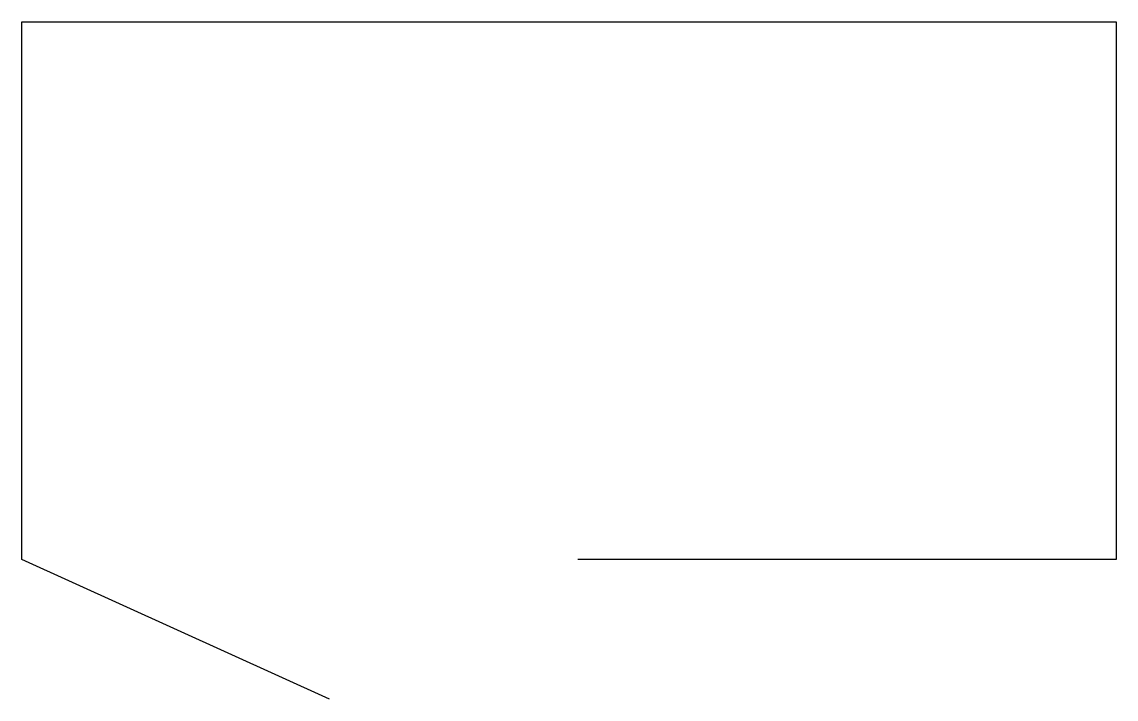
# Model space of a CAD drawing. Header units: millimetres. Extents: x 194 to 380, y 94 to 209.
import ezdxf

# ---------------------------------------------------------------- set-up
doc = ezdxf.new("R2010")
doc.units = ezdxf.units.MM

msp = doc.modelspace()

# ---------------------------------------------------------------- linework, layer by layer
for points in [[(193.59, 208.79), (379.74, 208.79), (379.74, 117.32), (288.15, 117.32)], [(245.92, 93.55), (193.59, 117.32), (193.59, 208.79)]]:
    msp.add_lwpolyline(points)

doc.saveas('drawing.dxf')
